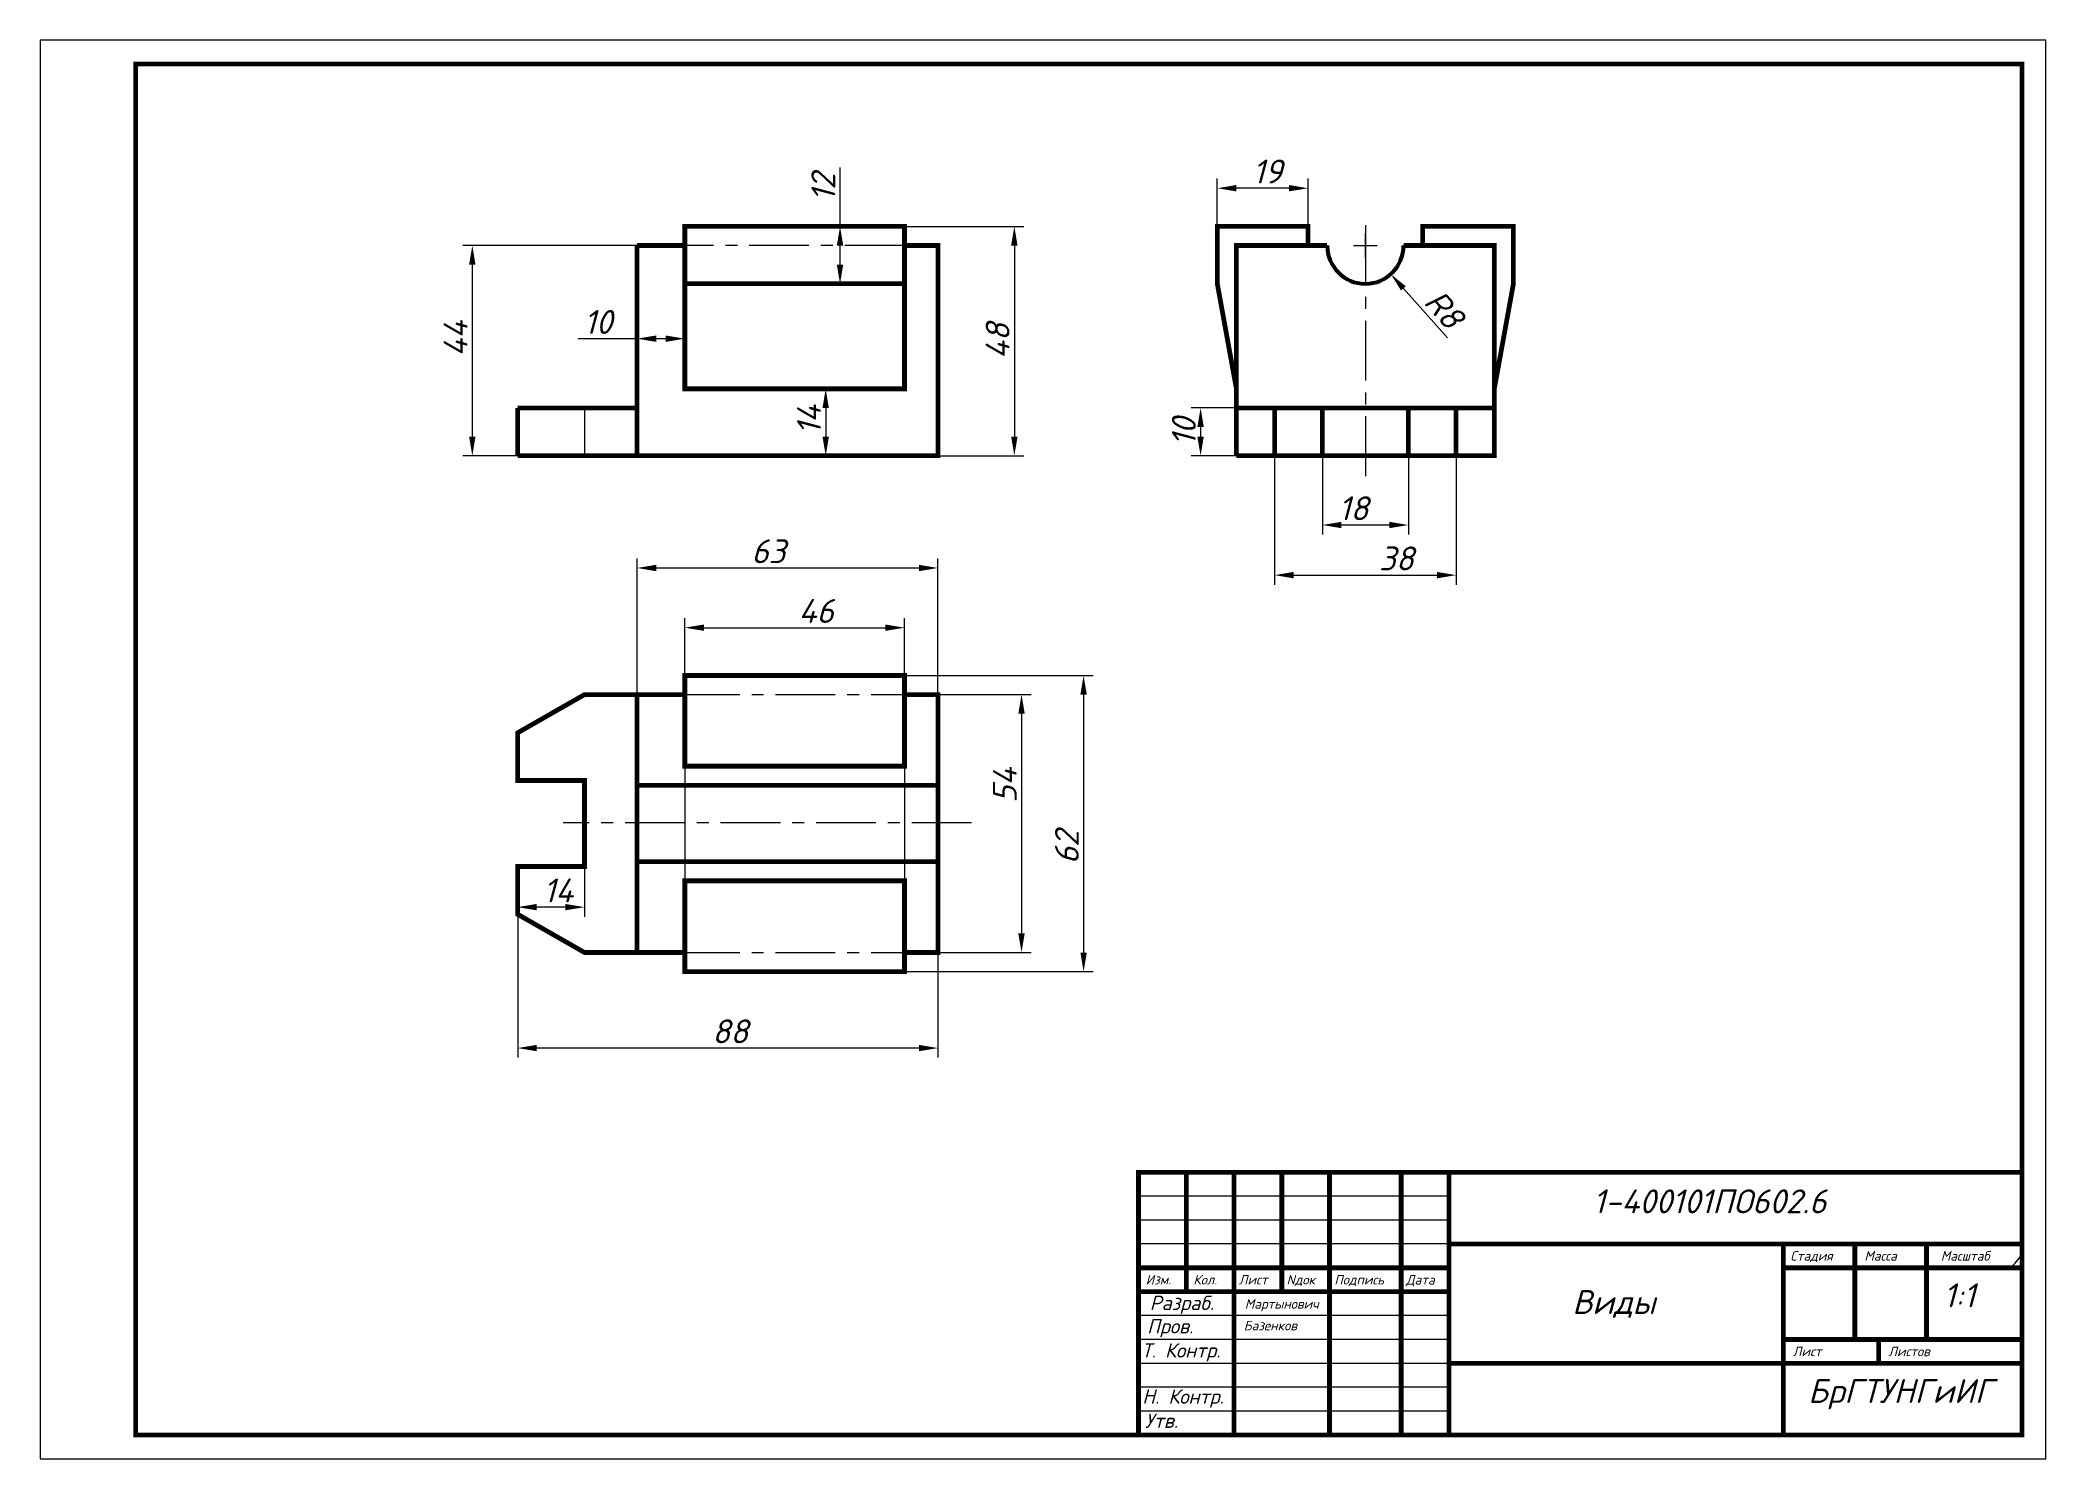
# Model space of a CAD drawing. Extents: x 0 to 420, y 0 to 297.
import ezdxf

# ---------------------------------------------------------------- set-up
doc = ezdxf.new("R2010")
doc.units = 0
doc.header["$LTSCALE"] = 10
doc.header["$MEASUREMENT"] = 0
doc.linetypes.add('CENTER', pattern=[2, 1.25, -0.25, 0.25, -0.25])
doc.layers.get('0').update_dxf_attribs({"linetype": 'CONTINUOUS'})
doc.layers.get('DEFPOINTS').update_dxf_attribs({"linetype": 'CONTINUOUS'})
doc.styles.get("Standard").update_dxf_attribs({"font": 'isocpeur.ttf', "oblique": 15, "height": 5})
doc.styles.add('Standart 2', font='isocpeur.ttf', dxfattribs={"oblique": 15, "height": 3})
doc.styles.add('standart 4', font='isocpeur.ttf', dxfattribs={"oblique": 15, "height": 2})
doc.dimstyles.new('iso-25', dxfattribs={"dimtxt": 5, "dimasz": 4, "dimexe": 2, "dimexo": 0, "dimgap": 1, "dimtad": 1, "dimzin": 9, "dimtxsty": 'Standard', "dimcen": 2.5, "dimadec": 0, "dimazin": 0, "dimtfac": 1, "dimtofl": 0, "dimtmove": 0, "dimatfit": 3, "dimfxl": 1, "dimtolj": 1, "dimtzin": 0, "dimarcsym": 0})

# ---------------------------------------------------------------- blocks, each defined once
blk = doc.blocks.new('*D0')
at = {"color": 0, "linetype": 'ByBlock', "lineweight": -2, "transparency": 16777216}
for p, q in [((125, 254), (88.5, 254)), ((90.5, 250), (90.5, 214)), ((125, 210), (88.5, 210))]:
    blk.add_line(p, q, dxfattribs=at)
at = {"color": 0, "linetype": 'ByBlock', "lineweight": 25, "transparency": 16777216}
for points in [[(89.83, 250), (91.17, 250), (90.5, 254)], [(89.83, 214), (91.17, 214), (90.5, 210)]]:
    blk.add_solid(points, dxfattribs=at)
at = {"layer": 'DEFPOINTS', "color": 0, "linetype": 'ByBlock', "lineweight": 25, "transparency": 16777216}
for p in [(125, 254), (90.5, 210), (125, 210)]:
    blk.add_point(p, dxfattribs=at)
at = {"color": 0, "linetype": 'ByBlock', "lineweight": 25, "transparency": 16777216, "insert": (87, 234.5), "char_height": 5, "attachment_point": 5, "rotation": 90}
blk.add_mtext('\\A1;44', dxfattribs=at)
blk = doc.blocks.new('*D1')
at = {"color": 0, "linetype": 'ByBlock', "lineweight": -2, "transparency": 16777216}
for p, q in [((125, 224), (125, 236.5)), ((135, 224), (135, 236.5)), ((125, 234.5), (112.66, 234.5)), ((131, 234.5), (129, 234.5))]:
    blk.add_line(p, q, dxfattribs=at)
at = {"color": 0, "linetype": 'ByBlock', "lineweight": 25, "transparency": 16777216}
for points in [[(129, 235.17), (129, 233.83), (125, 234.5)], [(131, 235.17), (131, 233.83), (135, 234.5)]]:
    blk.add_solid(points, dxfattribs=at)
at = {"layer": 'DEFPOINTS', "color": 0, "linetype": 'ByBlock', "lineweight": 25, "transparency": 16777216}
for p in [(125, 234.5), (125, 224), (135, 224)]:
    blk.add_point(p, dxfattribs=at)
at = {"color": 0, "linetype": 'ByBlock', "lineweight": 25, "transparency": 16777216, "insert": (116.83, 238), "char_height": 5, "attachment_point": 5}
blk.add_mtext('\\A1;10', dxfattribs=at)
blk = doc.blocks.new('*D2')
at = {"color": 0, "linetype": 'ByBlock', "lineweight": -2, "transparency": 16777216}
for p, q in [((167.5, 258), (167.5, 270.34)), ((181, 258), (165.5, 258)), ((167.5, 250), (167.5, 254)), ((181, 246), (165.5, 246))]:
    blk.add_line(p, q, dxfattribs=at)
at = {"color": 0, "linetype": 'ByBlock', "lineweight": 25, "transparency": 16777216}
for points in [[(166.83, 254), (168.17, 254), (167.5, 258)], [(166.83, 250), (168.17, 250), (167.5, 246)]]:
    blk.add_solid(points, dxfattribs=at)
at = {"layer": 'DEFPOINTS', "color": 0, "linetype": 'ByBlock', "lineweight": 25, "transparency": 16777216}
for p in [(181, 258), (167.5, 246), (181, 246)]:
    blk.add_point(p, dxfattribs=at)
at = {"color": 0, "linetype": 'ByBlock', "lineweight": 25, "transparency": 16777216, "insert": (164, 266.17), "char_height": 5, "attachment_point": 5, "rotation": 90}
blk.add_mtext('\\A1;12', dxfattribs=at)
blk = doc.blocks.new('*D3')
at = {"color": 0, "linetype": 'ByBlock', "lineweight": -2, "transparency": 16777216}
for p, q in [((181, 258), (206, 258)), ((204, 254), (204, 214)), ((181, 210), (206, 210))]:
    blk.add_line(p, q, dxfattribs=at)
at = {"color": 0, "linetype": 'ByBlock', "lineweight": 25, "transparency": 16777216}
for points in [[(203.33, 254), (204.67, 254), (204, 258)], [(203.33, 214), (204.67, 214), (204, 210)]]:
    blk.add_solid(points, dxfattribs=at)
at = {"layer": 'DEFPOINTS', "color": 0, "linetype": 'ByBlock', "lineweight": 25, "transparency": 16777216}
for p in [(181, 258), (181, 210), (204, 210)]:
    blk.add_point(p, dxfattribs=at)
at = {"color": 0, "linetype": 'ByBlock', "lineweight": 25, "transparency": 16777216, "insert": (200.5, 234), "char_height": 5, "attachment_point": 5, "rotation": 90}
blk.add_mtext('\\A1;48', dxfattribs=at)
blk = doc.blocks.new('*D4')
at = {"color": 0, "linetype": 'ByBlock', "lineweight": -2, "transparency": 16777216}
for p, q in [((135, 224), (166.5, 224)), ((164.5, 220), (164.5, 214)), ((135, 210), (166.5, 210))]:
    blk.add_line(p, q, dxfattribs=at)
at = {"color": 0, "linetype": 'ByBlock', "lineweight": 25, "transparency": 16777216}
for points in [[(163.83, 220), (165.17, 220), (164.5, 224)], [(163.83, 214), (165.17, 214), (164.5, 210)]]:
    blk.add_solid(points, dxfattribs=at)
at = {"layer": 'DEFPOINTS', "color": 0, "linetype": 'ByBlock', "lineweight": 25, "transparency": 16777216}
for p in [(135, 224), (135, 210), (164.5, 210)]:
    blk.add_point(p, dxfattribs=at)
at = {"color": 0, "linetype": 'ByBlock', "lineweight": 25, "transparency": 16777216, "insert": (161, 217.5), "char_height": 5, "attachment_point": 5, "rotation": 90}
blk.add_mtext('\\A1;14', dxfattribs=at)
blk = doc.blocks.new('*D5')
at = {"color": 0, "linetype": 'ByBlock', "lineweight": -2, "transparency": 16777216}
for p, q in [((125, 160), (125, 188.5)), ((129, 186.5), (184, 186.5)), ((188, 160), (188, 188.5))]:
    blk.add_line(p, q, dxfattribs=at)
at = {"color": 0, "linetype": 'ByBlock', "lineweight": 25, "transparency": 16777216}
for points in [[(129, 187.17), (129, 185.83), (125, 186.5)], [(184, 187.17), (184, 185.83), (188, 186.5)]]:
    blk.add_solid(points, dxfattribs=at)
at = {"layer": 'DEFPOINTS', "color": 0, "linetype": 'ByBlock', "lineweight": 25, "transparency": 16777216}
for p in [(188, 186.5), (125, 160), (188, 160)]:
    blk.add_point(p, dxfattribs=at)
at = {"color": 0, "linetype": 'ByBlock', "lineweight": 25, "transparency": 16777216, "insert": (152.5, 190), "char_height": 5, "attachment_point": 5}
blk.add_mtext('\\A1;63', dxfattribs=at)
blk = doc.blocks.new('*D6')
at = {"color": 0, "linetype": 'ByBlock', "lineweight": -2, "transparency": 16777216}
for p, q in [((135, 164), (135, 176)), ((139, 174), (177, 174)), ((181, 164), (181, 176))]:
    blk.add_line(p, q, dxfattribs=at)
at = {"color": 0, "linetype": 'ByBlock', "lineweight": 25, "transparency": 16777216}
for points in [[(139, 174.67), (139, 173.33), (135, 174)], [(177, 174.67), (177, 173.33), (181, 174)]]:
    blk.add_solid(points, dxfattribs=at)
at = {"layer": 'DEFPOINTS', "color": 0, "linetype": 'ByBlock', "lineweight": 25, "transparency": 16777216}
for p in [(181, 174), (135, 164), (181, 164)]:
    blk.add_point(p, dxfattribs=at)
at = {"color": 0, "linetype": 'ByBlock', "lineweight": 25, "transparency": 16777216, "insert": (162.5, 177.5), "char_height": 5, "attachment_point": 5}
blk.add_mtext('\\A1;46', dxfattribs=at)
blk = doc.blocks.new('*D7')
at = {"color": 0, "linetype": 'ByBlock', "lineweight": -2, "transparency": 16777216}
for p, q in [((188, 160), (207.5, 160)), ((205.5, 156), (205.5, 110)), ((188, 106), (207.5, 106))]:
    blk.add_line(p, q, dxfattribs=at)
at = {"color": 0, "linetype": 'ByBlock', "lineweight": 25, "transparency": 16777216}
for points in [[(204.83, 156), (206.17, 156), (205.5, 160)], [(204.83, 110), (206.17, 110), (205.5, 106)]]:
    blk.add_solid(points, dxfattribs=at)
at = {"layer": 'DEFPOINTS', "color": 0, "linetype": 'ByBlock', "lineweight": 25, "transparency": 16777216}
for p in [(188, 160), (188, 106), (205.5, 106)]:
    blk.add_point(p, dxfattribs=at)
at = {"color": 0, "linetype": 'ByBlock', "lineweight": 25, "transparency": 16777216, "insert": (202, 141), "char_height": 5, "attachment_point": 5, "rotation": 90}
blk.add_mtext('\\A1;54', dxfattribs=at)
blk = doc.blocks.new('*D8')
at = {"color": 0, "linetype": 'ByBlock', "lineweight": -2, "transparency": 16777216}
for p, q in [((181, 164), (220.5, 164)), ((218.5, 160), (218.5, 106)), ((181, 102), (220.5, 102))]:
    blk.add_line(p, q, dxfattribs=at)
at = {"color": 0, "linetype": 'ByBlock', "lineweight": 25, "transparency": 16777216}
for points in [[(217.83, 160), (219.17, 160), (218.5, 164)], [(217.83, 106), (219.17, 106), (218.5, 102)]]:
    blk.add_solid(points, dxfattribs=at)
at = {"layer": 'DEFPOINTS', "color": 0, "linetype": 'ByBlock', "lineweight": 25, "transparency": 16777216}
for p in [(181, 164), (181, 102), (218.5, 102)]:
    blk.add_point(p, dxfattribs=at)
at = {"color": 0, "linetype": 'ByBlock', "lineweight": 25, "transparency": 16777216, "insert": (215, 128), "char_height": 5, "attachment_point": 5, "rotation": 90}
blk.add_mtext('\\A1;62', dxfattribs=at)
blk = doc.blocks.new('*D9')
at = {"color": 0, "linetype": 'ByBlock', "lineweight": -2, "transparency": 16777216}
for p, q in [((100, 114), (100, 84)), ((188, 106), (188, 84)), ((184, 86), (104, 86))]:
    blk.add_line(p, q, dxfattribs=at)
at = {"color": 0, "linetype": 'ByBlock', "lineweight": 25, "transparency": 16777216}
for points in [[(104, 86.67), (104, 85.33), (100, 86)], [(184, 86.67), (184, 85.33), (188, 86)]]:
    blk.add_solid(points, dxfattribs=at)
at = {"layer": 'DEFPOINTS', "color": 0, "linetype": 'ByBlock', "lineweight": 25, "transparency": 16777216}
for p in [(100, 114), (188, 106), (100, 86)]:
    blk.add_point(p, dxfattribs=at)
at = {"color": 0, "linetype": 'ByBlock', "lineweight": 25, "transparency": 16777216, "insert": (144.5, 89.5), "char_height": 5, "attachment_point": 5}
blk.add_mtext('\\A1;88', dxfattribs=at)
blk = doc.blocks.new('*D10')
at = {"color": 0, "linetype": 'ByBlock', "lineweight": -2, "transparency": 16777216}
for p, q in [((100, 124), (100, 113.5)), ((114, 124), (114, 113.5)), ((110, 115.5), (104, 115.5))]:
    blk.add_line(p, q, dxfattribs=at)
at = {"color": 0, "linetype": 'ByBlock', "lineweight": 25, "transparency": 16777216}
for points in [[(104, 116.17), (104, 114.83), (100, 115.5)], [(110, 116.17), (110, 114.83), (114, 115.5)]]:
    blk.add_solid(points, dxfattribs=at)
at = {"layer": 'DEFPOINTS', "color": 0, "linetype": 'ByBlock', "lineweight": 25, "transparency": 16777216}
for p in [(100, 124), (114, 124), (100, 115.5)]:
    blk.add_point(p, dxfattribs=at)
at = {"color": 0, "linetype": 'ByBlock', "lineweight": 25, "transparency": 16777216, "insert": (108.5, 119), "char_height": 5, "attachment_point": 5}
blk.add_mtext('\\A1;14', dxfattribs=at)
blk = doc.blocks.new('*D11')
at = {"color": 0, "linetype": 'ByBlock', "lineweight": -2, "transparency": 16777216}
for p, q in [((246.5, 258), (246.5, 268)), ((261.5, 266), (250.5, 266)), ((265.5, 258), (265.5, 268))]:
    blk.add_line(p, q, dxfattribs=at)
at = {"color": 0, "linetype": 'ByBlock', "lineweight": 25, "transparency": 16777216}
for points in [[(250.5, 266.67), (250.5, 265.33), (246.5, 266)], [(261.5, 266.67), (261.5, 265.33), (265.5, 266)]]:
    blk.add_solid(points, dxfattribs=at)
at = {"layer": 'DEFPOINTS', "color": 0, "linetype": 'ByBlock', "lineweight": 25, "transparency": 16777216}
for p in [(246.5, 266), (246.5, 258), (265.5, 258)]:
    blk.add_point(p, dxfattribs=at)
at = {"color": 0, "linetype": 'ByBlock', "lineweight": 25, "transparency": 16777216, "insert": (257, 269.5), "char_height": 5, "attachment_point": 5}
blk.add_mtext('\\A1;19', dxfattribs=at)
blk = doc.blocks.new('*D12')
at = {"color": 0, "linetype": 'ByBlock', "lineweight": -2, "transparency": 16777216}
for p, q in [((250.5, 220), (241, 220)), ((243, 216), (243, 214)), ((250.5, 210), (241, 210))]:
    blk.add_line(p, q, dxfattribs=at)
at = {"color": 0, "linetype": 'ByBlock', "lineweight": 25, "transparency": 16777216}
for points in [[(242.33, 216), (243.67, 216), (243, 220)], [(242.33, 214), (243.67, 214), (243, 210)]]:
    blk.add_solid(points, dxfattribs=at)
at = {"layer": 'DEFPOINTS', "color": 0, "linetype": 'ByBlock', "lineweight": 25, "transparency": 16777216}
for p in [(250.5, 220), (243, 210), (250.5, 210)]:
    blk.add_point(p, dxfattribs=at)
at = {"color": 0, "linetype": 'ByBlock', "lineweight": 25, "transparency": 16777216, "insert": (239.5, 215), "char_height": 5, "attachment_point": 5, "rotation": 90}
blk.add_mtext('\\A1;10', dxfattribs=at)
blk = doc.blocks.new('*D13')
at = {"color": 0, "linetype": 'ByBlock', "lineweight": -2, "transparency": 16777216}
for p, q in [((258.5, 210), (258.5, 183)), ((296.5, 210), (296.5, 183)), ((262.5, 185), (292.5, 185))]:
    blk.add_line(p, q, dxfattribs=at)
at = {"color": 0, "linetype": 'ByBlock', "lineweight": 25, "transparency": 16777216}
for points in [[(262.5, 185.67), (262.5, 184.33), (258.5, 185)], [(292.5, 185.67), (292.5, 184.33), (296.5, 185)]]:
    blk.add_solid(points, dxfattribs=at)
at = {"layer": 'DEFPOINTS', "color": 0, "linetype": 'ByBlock', "lineweight": 25, "transparency": 16777216}
for p in [(258.5, 210), (296.5, 210), (296.5, 185)]:
    blk.add_point(p, dxfattribs=at)
at = {"color": 0, "linetype": 'ByBlock', "lineweight": 25, "transparency": 16777216, "insert": (284, 188.5), "char_height": 5, "attachment_point": 5}
blk.add_mtext('\\A1;38', dxfattribs=at)
blk = doc.blocks.new('*D14')
at = {"color": 0, "linetype": 'ByBlock', "lineweight": -2, "transparency": 16777216}
for p, q in [((268.5, 210), (268.5, 193.5)), ((286.5, 210), (286.5, 193.5)), ((272.5, 195.5), (282.5, 195.5))]:
    blk.add_line(p, q, dxfattribs=at)
at = {"color": 0, "linetype": 'ByBlock', "lineweight": 25, "transparency": 16777216}
for points in [[(272.5, 196.17), (272.5, 194.83), (268.5, 195.5)], [(282.5, 196.17), (282.5, 194.83), (286.5, 195.5)]]:
    blk.add_solid(points, dxfattribs=at)
at = {"layer": 'DEFPOINTS', "color": 0, "linetype": 'ByBlock', "lineweight": 25, "transparency": 16777216}
for p in [(268.5, 210), (286.5, 210), (286.5, 195.5)]:
    blk.add_point(p, dxfattribs=at)
at = {"color": 0, "linetype": 'ByBlock', "lineweight": 25, "transparency": 16777216, "insert": (275, 199), "char_height": 5, "attachment_point": 5}
blk.add_mtext('\\A1;18', dxfattribs=at)
blk = doc.blocks.new('*D15')
at = {"color": 0, "linetype": 'ByBlock', "lineweight": -2, "transparency": 16777216}
for p, q in [((277.5, 251.5), (277.5, 256.5)), ((275, 254), (280, 254)), ((294.67, 234.69), (285.47, 245.03))]:
    blk.add_line(p, q, dxfattribs=at)
at = {"color": 0, "linetype": 'ByBlock', "lineweight": 25, "transparency": 16777216}
blk.add_solid([(285.97, 245.47), (284.97, 244.59), (282.81, 248.02)], dxfattribs=at)
at = {"layer": 'DEFPOINTS', "color": 0, "linetype": 'ByBlock', "lineweight": 25, "transparency": 16777216}
for p in [(277.5, 254), (282.81, 248.02)]:
    blk.add_point(p, dxfattribs=at)
at = {"color": 0, "linetype": 'ByBlock', "lineweight": 25, "transparency": 16777216, "insert": (294.01, 240.69), "char_height": 5, "attachment_point": 5, "rotation": 311.6335}
blk.add_mtext('\\A1;R8', dxfattribs=at)

msp = doc.modelspace()

# ---------------------------------------------------------------- linework, layer by layer
at = {"linetype": 'ByBlock', "lineweight": 25}
for p, q in [((20, 297), (0, 297)), ((0, 297), (0, 0)), ((415, 297), (20, 297)), ((420, 297), (415, 297)), ((420, 292), (420, 297)), ((420, 0), (420, 292)), ((181, 258), (135, 258)), ((135, 258), (135, 224)), ((135, 258), (135, 246)), ((181, 224), (181, 258)), ((246.5, 258), (265.5, 258)), ((246.5, 254), (246.5, 258)), ((246.5, 258), (265.5, 258)), ((265.5, 258), (265.5, 254)), ((265.5, 254), (265.5, 258)), ((308.5, 258), (289.5, 258)), ((289.5, 258), (289.5, 254)), ((289.5, 258), (304.5, 258)), ((308.5, 246), (308.5, 258)), ((246.5, 254), (246.5, 246)), ((250.5, 254), (250.5, 210)), ((250.5, 254), (269.5, 254)), ((250.5, 254), (269.5, 254)), ((285.5, 254), (304.5, 254)), ((304.5, 210), (304.5, 254)), ((135, 246), (181, 246)), ((246.5, 246), (250.5, 224)), ((308.5, 246), (304.5, 224)), ((135, 224), (181, 224)), ((100, 220), (125, 220)), ((100, 220), (114, 220)), ((268.5, 220), (250.5, 220)), ((250.5, 220), (304.5, 220)), ((258.5, 210), (258.5, 220)), ((268.5, 210), (268.5, 220)), ((286.5, 210), (286.5, 220)), ((296.5, 210), (296.5, 220)), ((188, 210), (125, 210)), ((250.5, 210), (304.5, 210)), ((250.5, 210), (304.5, 210)), ((277.5, 210), (258.5, 210)), ((277.5, 210), (268.5, 210)), ((277.5, 210), (286.5, 210)), ((277.5, 210), (296.5, 210)), ((181, 164), (135, 164)), ((135, 164), (135, 145)), ((135, 164), (135, 102)), ((181, 160), (181, 164)), ((181, 164), (181, 102)), ((114, 160), (100, 152)), ((125, 160), (125, 106)), ((188, 160), (188, 106)), ((188, 160), (188, 133)), ((100, 152), (100, 142)), ((100, 152), (100, 142)), ((100, 142), (100, 152)), ((135, 145), (181, 145)), ((114, 142), (100, 142)), ((114, 133), (114, 142)), ((114, 142), (114, 124)), ((188, 141), (125, 141)), ((188, 133), (188, 141)), ((114, 133), (114, 124)), ((188, 133), (188, 125)), ((114, 124), (100, 124)), ((100, 124), (100, 114)), ((100, 124), (100, 114)), ((100, 124), (100, 114)), ((188, 125), (125, 125)), ((181, 121), (135, 121)), ((181, 102), (181, 121)), ((114, 106), (100, 114)), ((135, 106), (135, 102)), ((135, 102), (181, 102)), ((0, 0), (415, 0)), ((415, 0), (420, 0))]:
    msp.add_line(p, q, dxfattribs=at)
at = {"linetype": 'CENTER', "lineweight": 25}
for p, q in [((277.5, 258.25), (277.5, 204.75)), ((181, 254), (135, 254)), ((114, 220), (114, 210)), ((114, 160), (188, 160)), ((195, 133.17), (109.5, 133.17)), ((114, 106), (188, 106))]:
    msp.add_line(p, q, dxfattribs=at)
for p, q in [((295, 55), (230, 55)), ((295, 55), (230, 55)), ((295, 50), (230, 50)), ((295, 50), (230, 50)), ((295, 45), (230, 45)), ((295, 45), (230, 45)), ((295, 30), (230, 30)), ((295, 30), (230, 30)), ((295, 25), (230, 25)), ((295, 25), (230, 25)), ((295, 20), (230, 20)), ((295, 20), (230, 20)), ((295, 15), (230, 15)), ((295, 15), (230, 15)), ((295, 10), (230, 10)), ((295, 10), (230, 10))]:
    msp.add_line(p, q)
at = {"const_width": 1}
msp.add_lwpolyline([(20, 5), (20, 292), (415, 292), (415, 5)], close=True, dxfattribs=at)
at = {"linetype": 'ByBlock', "lineweight": 25, "const_width": 1}
for points in [[(125, 254), (135, 254), (135, 258), (181, 258), (181, 224), (135, 224), (135, 254)], [(265.5, 254), (265.5, 258), (246.5, 258), (246.5, 246), (250.5, 224)], [(304.5, 224), (308.5, 246), (308.5, 258), (289.5, 258), (289.5, 254)], [(125, 254), (125, 210), (188, 210), (188, 254), (181, 254)], [(250.5, 210), (304.5, 210), (304.5, 254), (285.5, 254)], [(250.5, 210), (250.5, 254), (269.5, 254)], [(135, 246), (181, 246)], [(100, 210), (100, 220)], [(100, 220), (125, 220)], [(250.5, 220), (304.5, 220)], [(258.5, 220), (258.5, 210)], [(268.5, 220), (268.5, 210)], [(286.5, 220), (286.5, 210)], [(296.5, 220), (296.5, 210)], [(100, 210), (125, 210)], [(135, 164), (135, 145), (181, 145), (181, 164), (135, 164)], [(125, 160), (125, 106), (114, 106), (100, 114), (100, 124), (114, 124), (114, 142), (100, 142), (100, 152), (114, 160), (135, 160)], [(181, 160), (188, 160), (188, 106), (181, 106)], [(125, 141), (188, 141)], [(188, 125), (125, 125)], [(135, 121), (181, 121), (181, 102), (135, 102), (135, 121)], [(135, 106), (125, 106)]]:
    msp.add_lwpolyline(points, dxfattribs=at)
at = {"linetype": 'ByBlock', "lineweight": 25}
for points in [[(125, 210), (125, 254)], [(125, 254), (135, 254)], [(188, 254), (181, 254)], [(188, 254), (188, 210)], [(100, 210), (100, 220)], [(100, 210), (188, 210)]]:
    msp.add_lwpolyline(points, dxfattribs=at)
at = {"const_width": 1}
for points in [[(230, 5), (230, 60), (415, 60)], [(230, 5), (230, 60), (415, 60)], [(240, 35), (240, 60)], [(240, 35), (240, 60)], [(250, 60), (250, 5)], [(250, 60), (250, 5)], [(260, 60), (260, 35)], [(260, 60), (260, 35)], [(270, 5), (270, 60)], [(270, 5), (270, 60)], [(285, 60), (285, 5)], [(285, 60), (285, 5)], [(295, 60), (295, 5)], [(295, 60), (295, 5)], [(295, 45), (415, 45)], [(295, 45), (415, 45)], [(365, 45), (365, 5)], [(365, 45), (365, 5)], [(380, 45), (380, 25)], [(380, 45), (380, 25)], [(395, 45), (395, 25)], [(395, 45), (395, 25)], [(295, 40), (230, 40)], [(295, 40), (230, 40)], [(365, 40), (415, 40)], [(365, 40), (415, 40)], [(295, 35), (230, 35)], [(295, 35), (230, 35)], [(365, 25), (415, 25)], [(365, 25), (415, 25)], [(385, 25), (385, 20)], [(385, 25), (385, 20)], [(295, 20), (415, 20)], [(295, 20), (415, 20)]]:
    msp.add_lwpolyline(points, dxfattribs=at)
at = {"linetype": 'ByBlock', "lineweight": 100}
msp.add_arc((277.5, 254), 8, 180, 0, dxfattribs=at)
at = {"linetype": 'ByBlock', "lineweight": 25}
msp.add_arc((330.5, 113.126), 110, 318.33439, 320.1909, dxfattribs=at)
msp.add_arc((330.5, 113.126), 110, 318.33439, 320.1909, dxfattribs=at)

# ---------------------------------------------------------------- texts
at = {"oblique": 15}
for s, p in [('Стадия', (366.5, 41.5)), ('Стадия', (366.5, 41.5)), ('Масса', (382, 41.5)), ('Масса', (382, 41.5)), ('Масштаб', (398, 41.5)), ('Масштаб', (398, 41.5)), ('Изм.', (231.5, 36.5)), ('Изм.', (231.5, 36.5)), ('Кол.', (241.5, 36.5)), ('Кол.', (241.5, 36.5)), ('Лист', (251, 36.5)), ('Лист', (251, 36.5)), ('Nдок', (261, 36.5)), ('Nдок', (261, 36.5)), ('Подпись', (271, 36.5)), ('Подпись', (271, 36.5)), ('Дата', (286, 36.5)), ('Дата', (286, 36.5)), ('Лист', (367, 21.5)), ('Лист', (367, 21.5)), ('Листов', (387, 21.5)), ('Листов', (387, 21.5))]:
    msp.add_text(s, height=2, dxfattribs=at).set_placement(p)
at = {"linetype": 'ByBlock', "lineweight": 25, "char_height": 5, "attachment_point": 1}
for s, width, insert in [('1-400101ПО602.6', 107.84813, (325.182, 56.408)), ('Виды', 44.5, (320.823, 35.327)), ('1:1', 12.48242, (398.568, 36.739)), ('БрГТУНГиИГ', 39.77952, (370.2, 16.716))]:
    msp.add_mtext_dynamic_manual_height_columns(s, width=width, gutter_width=25, heights=[0], dxfattribs=dict(at, insert=insert))
at = {"linetype": 'ByBlock', "lineweight": 25, "attachment_point": 1}
for s, insert, char_height, style in [('Разраб.', (232.358, 34.158), 3, 'Standart 2'), ('Мартынович', (252.256, 33.434), 2, 'standart 4'), ('Пров.', (231.805, 29.267), 3, 'Standart 2'), ('Базенков', (252.031, 28.898), 2, 'standart 4'), ('Т. Контр.', (230.62, 24.211), 3, 'Standart 2'), ('Н. Контр.', (230.791, 14.548), 3, 'Standart 2'), ('Утв.', (231.366, 9.488), 3, 'Standart 2')]:
    msp.add_mtext(s, dxfattribs=dict(at, insert=insert, char_height=char_height, style=style))

# ---------------------------------------------------------------- dimensions: what is measured, and where the dimension line sits
at = {"linetype": 'ByBlock', "lineweight": 25}
for base, p1, p2, picture, middle in [((167.5, 246), (181, 258), (181, 246), '*D2', (167.5, 266.17)), ((204, 210), (181, 258), (181, 210), '*D3', (204, 234)), ((90.5, 210), (125, 254), (125, 210), '*D0', (90.5, 234.5)), ((164.5, 210), (135, 224), (135, 210), '*D4', (164.5, 217.5)), ((243, 210), (250.5, 220), (250.5, 210), '*D12', (243, 215)), ((218.5, 102), (181, 164), (181, 102), '*D8', (218.5, 128)), ((205.5, 106), (188, 160), (188, 106), '*D7', (205.5, 141))]:
    dim = msp.add_linear_dim(base=base, p1=p1, p2=p2, angle=90, dimstyle='iso-25', dxfattribs=at)
    dim.commit()
    dim.dimension.update_dxf_attribs({"geometry": picture, "text_midpoint": middle, "dimtype": 160})
for base, p1, p2, picture, middle in [((246.5, 266), (265.5, 258), (246.5, 258), '*D11', (257, 266)), ((125, 234.5), (135, 224), (125, 224), '*D1', (116.83, 234.5)), ((296.5, 185), (258.5, 210), (296.5, 210), '*D13', (284, 185)), ((286.5, 195.5), (268.5, 210), (286.5, 210), '*D14', (275, 195.5)), ((188, 186.5), (125, 160), (188, 160), '*D5', (152.5, 186.5)), ((181, 174), (135, 164), (181, 164), '*D6', (162.5, 174)), ((100, 115.5), (114, 124), (100, 124), '*D10', (108.5, 115.5)), ((100, 86), (188, 106), (100, 114), '*D9', (144.5, 86))]:
    dim = msp.add_linear_dim(base=base, p1=p1, p2=p2, dimstyle='iso-25', dxfattribs=at)
    dim.commit()
    dim.dimension.update_dxf_attribs({"geometry": picture, "text_midpoint": middle, "dimtype": 160})
dim = msp.add_radius_dim(center=(277.5, 254), mpoint=(282.815, 248.021), dimstyle='iso-25', dxfattribs=at)
dim.commit()
dim.dimension.update_dxf_attribs({"geometry": '*D15', "text_midpoint": (294.014, 240.69)})

doc.saveas('drawing.dxf')
